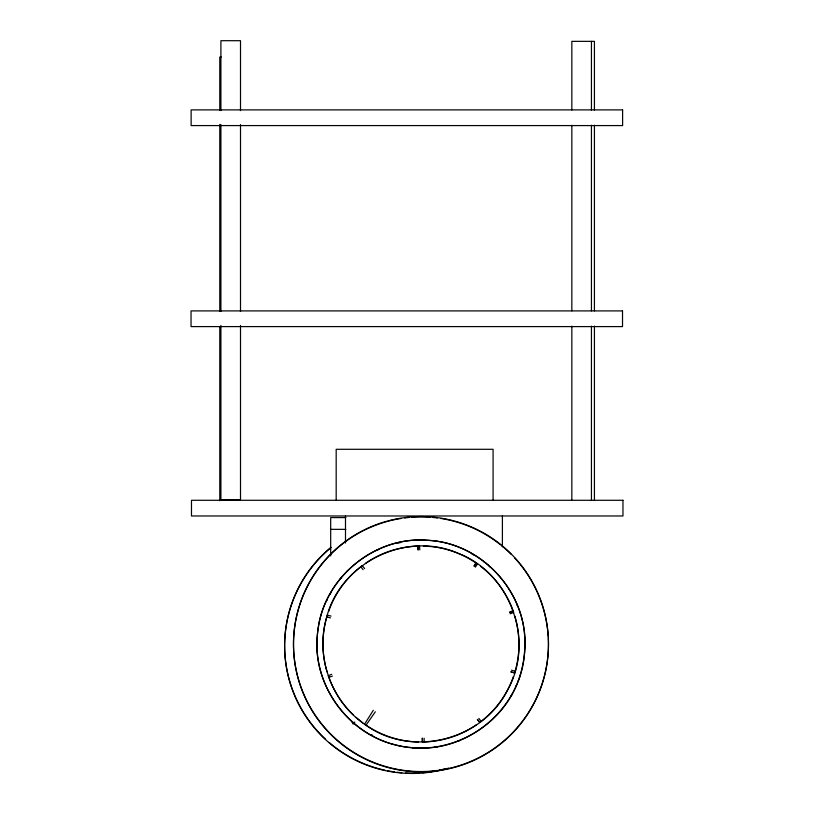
<?xml version="1.0" encoding="UTF-8"?>
<svg xmlns="http://www.w3.org/2000/svg" width="814" height="814" viewBox="0 0 814 814"><rect width="100%" height="100%" fill="white"/><g stroke="black" fill="none" stroke-linecap="round" stroke-linejoin="round"><path stroke-width="1.22" d="M476.485 724.725C460.775 735.775 441.605 741.747 422.435 742.022L422.435 738.257M524.613 652.492C530.341 597.1 484.717 543.498 429.09 540.425C373.799 534.829 320.421 580.453 317.348 635.938C311.752 691.228 357.387 744.606 412.871 747.679C468.152 753.276 521.54 707.641 524.613 652.156M326.77 616.819C314.753 656.542 331.471 702.329 365.974 725.233C411.65 758.017 482.305 740.557 507.468 690.272C535.297 641.412 510.551 572.964 457.906 553.205C406.41 530.636 340.924 562.403 326.77 616.819L330.433 617.928M518.304 680.901C523.168 667.104 525.539 652.452 524.745 637.82M519.424 677.36L520.248 675.03M328.653 611.406C334.869 593.233 346.866 577.136 362.21 565.638L364.641 568.559M513.308 676.699C507.091 694.871 495.095 710.968 479.741 722.456L477.319 719.545M327.513 599.033L326.526 600.966M518.304 680.565C501.078 729.222 444.556 758.567 394.841 744.657C344.637 732.61 309.544 679.466 318.193 628.571C324.918 577.391 374.114 536.935 425.63 540.211C477.34 541.554 522.822 586.446 524.745 638.156M510.927 672.018L514.611 672.944C520.268 654.629 520.512 634.554 514.865 616.188M516.503 685.235L515.435 687.138M365.974 725.233L375.325 711.782M474.491 566.483L476.465 563.227M329.609 594.831L330.901 592.714M511.06 696.051L512.352 693.945M475.376 567.144L477.391 563.929C461.721 552.889 442.704 546.448 423.494 546.153M373.321 710.256L364.57 724.155C380.23 735.205 399.257 741.656 418.467 741.951M473.799 566.015L475.987 562.871M354.812 722.028L353.337 724.063L352.838 723.788M339.703 579.588L340.852 578.286M346.917 571.448L348.199 570.278M365.466 563.369C381.186 552.319 400.356 546.347 419.525 546.072L419.78 549.867M509.869 612.749L513.369 611.283M376.19 550.59L378.469 549.633M510.185 613.807L513.715 612.393C507.529 594.24 495.919 577.859 480.555 566.33M331.766 674.297L328.246 675.712C333.353 690.608 342.022 704.395 353.602 715.119M513.146 610.724L509.584 611.965M328.754 677.39L332.366 676.139M458.964 741.137L457.326 741.351M436.721 746.499L434.605 747.008L437.026 746.509M434.605 747.344L437.026 746.845M397.883 543.101L400.315 542.643M221.235 57.041L219.79 57.041L219.79 110.429M345.869 517.582L330.688 517.582L330.688 555.931M330.688 529.354L345.869 529.354M412.871 748.015L414.601 747.72M331.023 616.086L327.35 615.16C321.683 633.475 321.438 653.55 327.096 671.906M515.191 671.275L511.528 670.176M511.029 671.774L514.611 672.944M370.797 734.513L372.69 735.317M471.591 553.662L473.707 554.955M483.77 561.67L485.775 563.105M362.851 722.903L355.932 717.307M488.451 565.313L490.252 567.012M351.709 721.753L353.5 723.453M481.155 721.408L478.876 718.406M360.765 566.646L363.075 569.698M477.533 719.413L479.741 722.456M516.717 604.151L517.735 606.399M422.181 738.237L422.435 742.022M424.114 738.237L424.196 742.063M417.765 546.041L417.847 549.867M418.365 546.052L418.416 549.826M594.424 110.002L594.424 41.351L571.835 41.351L571.835 110.002M594.424 125.254L594.424 310.867M594.424 326.119L594.424 500.284M591.442 41.351L591.442 110.002M591.442 125.254L591.442 310.867M591.442 326.119L591.442 500.284M571.835 125.254L571.835 310.867M571.835 326.119L571.835 500.284M502.401 515.974L502.401 546.774M493.081 500.284L493.081 449.297L336.182 449.297L336.182 500.284M345.492 515.974L345.492 542.999M240.506 110.623L240.506 40.7L220.899 40.7L220.899 110.623M240.506 124.603L240.506 311.487M240.506 325.468L240.506 499.643L220.899 499.643L220.899 325.468M220.899 124.603L220.899 311.487M219.79 124.42L219.79 311.294M219.79 326.556L219.79 500.722M448.636 768.121A127.483 127.483 0 0 1 330.901 547.71M445.136 768.782A127.483 127.483 0 0 1 439.245 770.217M436.864 770.705A127.483 127.483 0 0 1 429.69 771.916M427.279 772.232A127.483 127.483 0 0 1 422.446 772.72M418.813 772.964A127.483 127.483 0 0 1 405.474 772.964M401.841 772.72A127.483 127.483 0 0 1 397.008 772.242M394.597 771.926A127.483 127.483 0 0 1 387.423 770.726M385.042 770.227A127.483 127.483 0 0 1 366.453 764.682M365.323 764.244A127.483 127.483 0 0 1 354.263 759.259M353.184 758.709A127.483 127.483 0 0 1 329.11 742.429M325.488 739.193A127.483 127.483 0 0 1 330.901 547.374M548.29 637.759A127.483 127.483 0 0 1 445.268 769.535A127.483 127.483 0 0 1 300.427 685.846A127.483 127.483 0 0 1 363.136 530.779M364.224 530.24A127.483 127.483 0 0 1 386.853 521.56M388.024 521.235A127.483 127.483 0 0 1 401.078 518.467M404.68 517.948A127.483 127.483 0 0 1 409.503 517.419M411.925 517.226A127.483 127.483 0 0 1 430.107 517.236M432.529 517.429A127.483 127.483 0 0 1 437.362 517.958M440.964 518.477A127.483 127.483 0 0 1 454.019 521.255M455.179 521.581A127.483 127.483 0 0 1 500.295 544.586M501.241 545.339A127.483 127.483 0 0 1 511.151 554.273M514.519 557.773A127.483 127.483 0 0 1 519.312 563.257M520.075 564.194A127.483 127.483 0 0 1 548.219 636.548M622.608 109.89L191.127 109.89L191.127 125.58L622.608 125.58L622.608 109.89M622.517 310.907L191.036 310.907L191.036 326.597L622.517 326.597L622.517 310.907M622.964 500.284L191.483 500.284L191.483 515.974L622.964 515.974L622.964 500.284M351.516 750.946A127.483 127.483 0 0 0 548.29 650.762A127.483 127.483 0 0 0 363.136 530.443A127.483 127.483 0 0 0 351.516 750.946"/></g></svg>
